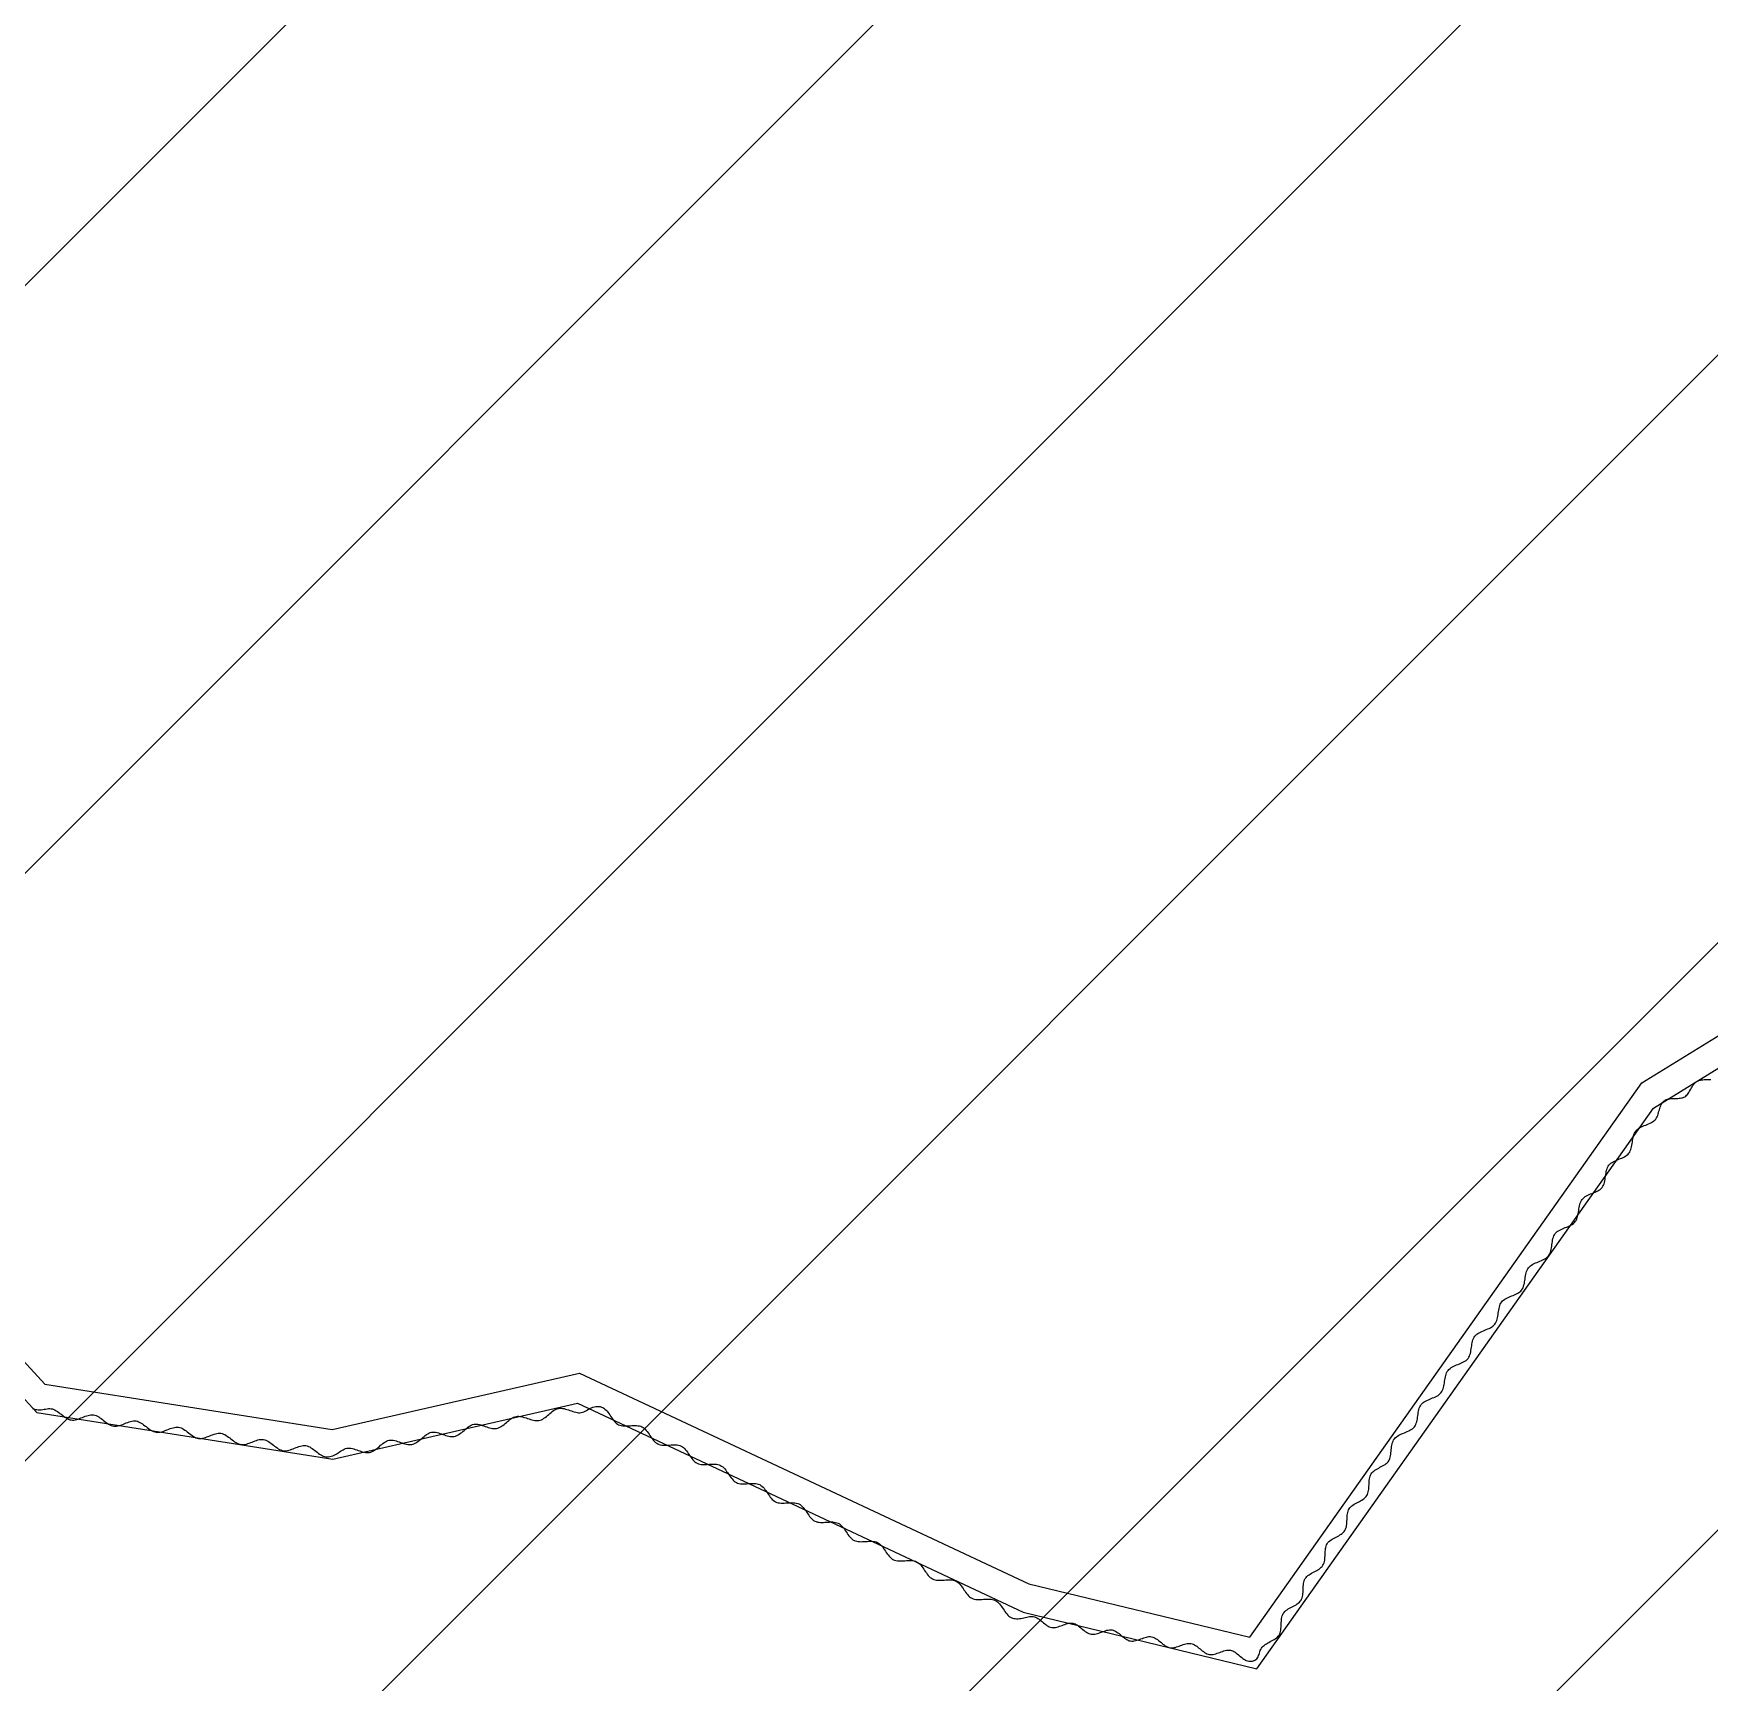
# Model space of a CAD drawing. Header units: metres. Extents: x 511779 to 512620, y 196282 to 196876.
# Drawn here: x 512518.22 to 512523.27, y 196418.81 to 196423.77 of the extents above; entities that cross this region are included whole.
import ezdxf

# ---------------------------------------------------------------- set-up
doc = ezdxf.new("R2010")
doc.units = ezdxf.units.M
doc.header["$MEASUREMENT"] = 0
for name, color, linetype in [('BANGUNAN', 5, 'CONTINUOUS'), ('KOP', 7, 'CONTINUOUS'), ('sungai', 45, 'CONTINUOUS')]:
    doc.layers.add(name, color=color, linetype=linetype)

msp = doc.modelspace()

# ---------------------------------------------------------------- hatches: boundary and pattern name
at = {"layer": 'KOP', "ltscale": 0.5}
h = msp.add_hatch(dxfattribs=at)
h.set_pattern_fill('ANSI31', color=1, scale=10, style=0)
h.set_pattern_definition([(45, (71.4876, 0), (-0.8838834765, 0.8838834765), [])])
edge = h.paths.add_edge_path(flags=16)
edge.add_arc((512532.4233, 196433.4781), 3.057, 0, 360)
h.paths.add_polyline_path([(512523.8585, 196440.9504), (512543.8085, 196440.9504), (512543.8085, 196423.8504), (512523.8585, 196423.8504)])
h.paths.add_polyline_path([(512542.3835, 196440.9504), (512562.3335, 196440.9504), (512562.3335, 196423.8504), (512542.3835, 196423.8504)])
edge = h.paths.add_edge_path(flags=16)
edge.add_arc((512551.9548, 196433.4781), 3.057, 0, 360)
h.paths.add_polyline_path([(512560.9085, 196440.9504), (512580.8585, 196440.9504), (512580.8585, 196423.8504), (512560.9085, 196423.8504)])
edge = h.paths.add_edge_path(flags=16)
edge.add_arc((512570.1256, 196433.4781), 3.057, 0, 360)
h.paths.add_polyline_path([(512579.4335, 196425.2754), (512599.3835, 196425.2754), (512599.3835, 196408.1754), (512579.4335, 196408.1754)])
edge = h.paths.add_edge_path(flags=16)
edge.add_arc((512589.1438, 196417.6648), 3.057, 0, 360)
h.paths.add_polyline_path([(512560.9085, 196425.2754), (512580.8585, 196425.2754), (512580.8585, 196408.1754), (512560.9085, 196408.1754)])
h.paths.add_polyline_path([(512542.3835, 196425.2754), (512562.3335, 196425.2754), (512562.3335, 196408.1754), (512542.3835, 196408.1754)])
h.paths.add_polyline_path([(512523.8585, 196425.2754), (512543.8085, 196425.2754), (512543.8085, 196408.1754), (512523.8585, 196408.1754)])
h.paths.add_polyline_path([(512505.3335, 196425.2754), (512525.2835, 196425.2754), (512525.2835, 196408.1754), (512505.3335, 196408.1754)])
h.paths.add_polyline_path([(512523.8585, 196409.6004), (512543.8085, 196409.6004), (512543.8085, 196392.5004), (512523.8585, 196392.5004)])
h.paths.add_polyline_path([(512505.3335, 196409.6004), (512525.2835, 196409.6004), (512525.2835, 196392.5004), (512505.3335, 196392.5004)])
h.paths.add_polyline_path([(512542.3835, 196409.6004), (512562.3335, 196409.6004), (512562.3335, 196392.5004), (512542.3835, 196392.5004)])
h.paths.add_polyline_path([(512560.9085, 196409.6004), (512580.8585, 196409.6004), (512580.8585, 196392.5004), (512560.9085, 196392.5004)])
h.paths.add_polyline_path([(512579.4335, 196409.6004), (512599.3835, 196409.6004), (512599.3835, 196392.5004), (512579.4335, 196392.5004)])
h.paths.add_polyline_path([(512597.9585, 196393.9254), (512617.9085, 196393.9254), (512617.9085, 196376.8254), (512597.9585, 196376.8254)])
h.paths.add_polyline_path([(512579.4335, 196393.9254), (512599.3835, 196393.9254), (512599.3835, 196376.8254), (512579.4335, 196376.8254)])
h.paths.add_polyline_path([(512560.9085, 196393.9254), (512580.8585, 196393.9254), (512580.8585, 196376.8254), (512560.9085, 196376.8254)])
h.paths.add_polyline_path([(512542.3835, 196393.9254), (512562.3335, 196393.9254), (512562.3335, 196376.8254), (512542.3835, 196376.8254)])
h.paths.add_polyline_path([(512523.8585, 196393.9254), (512543.8085, 196393.9254), (512543.8085, 196376.8254), (512523.8585, 196376.8254)])
edge = h.paths.add_edge_path(flags=16)
edge.add_arc((512571.0155, 196385.1874), 3.057, 0, 360)
edge = h.paths.add_edge_path(flags=16)
edge.add_arc((512551.7902, 196384.481), 3.057, 0, 360)
edge = h.paths.add_edge_path(flags=16)
edge.add_arc((512532.9877, 196384.481), 3.057, 0, 360)
edge = h.paths.add_edge_path(flags=16)
edge.add_arc((512533.8992, 196400.4208), 3.057, 0, 360)
edge = h.paths.add_edge_path(flags=16)
edge.add_arc((512514.3971, 196399.6911), 3.057, 0, 360)
edge = h.paths.add_edge_path(flags=16)
edge.add_arc((512515.1553, 196416.9261), 3.057, 0, 360)
edge = h.paths.add_edge_path(flags=16)
edge.add_arc((512533.5705, 196417.021), 3.057, 0, 360)
edge = h.paths.add_edge_path(flags=16)
edge.add_arc((512552.1483, 196417.1058), 3.057, 0, 360)
edge = h.paths.add_edge_path(flags=16)
edge.add_arc((512552.9492, 196400.5565), 3.057, 0, 360)
edge = h.paths.add_edge_path(flags=16)
edge.add_arc((512570.3514, 196400.5565), 3.057, 0, 360)
edge = h.paths.add_edge_path(flags=16)
edge.add_arc((512570.2939, 196416.8525), 3.057, 0, 360)
edge = h.paths.add_edge_path(flags=16)
edge.add_arc((512589.2652, 196401.2038), 3.057, 0, 360)
edge = h.paths.add_edge_path(flags=16)
edge.add_arc((512589.7985, 196384.821), 3.057, 0, 360)
edge = h.paths.add_edge_path(flags=16)
edge.add_arc((512608.2133, 196384.9436), 3.057, 0, 360)

# ---------------------------------------------------------------- linework, layer by layer
at = {"layer": 'BANGUNAN', "color": 3, "linetype": 'Continuous'}
for p, q in [((512516.3787, 196421.7454), (512518.2565, 196419.7049)), ((512516.3425, 196421.6726), (512518.2316, 196419.6198)), ((512523.0621, 196420.6115), (512523.5354, 196420.9035)), ((512523.097, 196420.536), (512523.5536, 196420.8177)), ((512521.8829, 196418.9442), (512523.0621, 196420.6115)), ((512521.904, 196418.8493), (512523.097, 196420.536)), ((512519.1211, 196419.5692), (512519.865, 196419.7389)), ((512519.865, 196419.7389), (512521.2174, 196419.105)), ((512518.2565, 196419.7049), (512519.1211, 196419.5692)), ((512519.1229, 196419.48), (512519.8594, 196419.648)), ((512519.8594, 196419.648), (512521.2008, 196419.0192)), ((512518.2316, 196419.6198), (512519.1229, 196419.48)), ((512521.2174, 196419.105), (512521.8829, 196418.9442)), ((512521.2008, 196419.0192), (512521.904, 196418.8493))]:
    msp.add_line(p, q, dxfattribs=at)
at = {"layer": 'sungai', "color": 43, "lineweight": -3, "ltscale": 30}
msp.add_lwpolyline([(512518.2189, 196419.6325), (512518.223, 196419.6308), (512518.2273, 196419.6295), (512518.2318, 196419.6286), (512518.2363, 196419.6282), (512518.2409, 196419.6281), (512518.2454, 196419.6284), (512518.2498, 196419.629), (512518.2542, 196419.6297), (512518.2585, 196419.6305), (512518.2628, 196419.6312), (512518.267, 196419.6316), (512518.2711, 196419.6318), (512518.2751, 196419.6315), (512518.2791, 196419.6306), (512518.2829, 196419.6293), (512518.2868, 196419.6275), (512518.2905, 196419.6253), (512518.2942, 196419.6229), (512518.2979, 196419.6202), (512518.3016, 196419.6174), (512518.3053, 196419.6146), (512518.3089, 196419.6117), (512518.3126, 196419.6089), (512518.3163, 196419.6062), (512518.32, 196419.6038), (512518.3238, 196419.6016), (512518.3276, 196419.5999), (512518.3315, 196419.5985), (512518.3354, 196419.5976), (512518.3395, 196419.5973), (512518.3436, 196419.5975), (512518.3477, 196419.5982), (512518.3519, 196419.5992), (512518.3562, 196419.6004), (512518.3605, 196419.6019), (512518.3648, 196419.6036), (512518.3691, 196419.6053), (512518.3735, 196419.607), (512518.3778, 196419.6087), (512518.3821, 196419.6102), (512518.3863, 196419.6114), (512518.3905, 196419.6124), (512518.3947, 196419.6131), (512518.3988, 196419.6133), (512518.4028, 196419.613), (512518.4068, 196419.6121), (512518.4107, 196419.6108), (512518.4145, 196419.609), (512518.4183, 196419.6068), (512518.422, 196419.6044), (512518.4257, 196419.6017), (512518.4293, 196419.5989), (512518.433, 196419.596), (512518.4367, 196419.5932), (512518.4403, 196419.5904), (512518.444, 196419.5877), (512518.4477, 196419.5853), (512518.4515, 196419.5831), (512518.4553, 196419.5813), (512518.4592, 196419.58), (512518.4632, 196419.5791), (512518.4672, 196419.5788), (512518.4713, 196419.579), (512518.4755, 196419.5797), (512518.4797, 196419.5807), (512518.4839, 196419.5819), (512518.4882, 196419.5834), (512518.4925, 196419.5851), (512518.4969, 196419.5868), (512518.5012, 196419.5885), (512518.5055, 196419.5901), (512518.5098, 196419.5916), (512518.5141, 196419.5929), (512518.5183, 196419.5939), (512518.5224, 196419.5946), (512518.5265, 196419.5948), (512518.5306, 196419.5945), (512518.5345, 196419.5936), (512518.5384, 196419.5922), (512518.5422, 196419.5904), (512518.546, 196419.5883), (512518.5497, 196419.5859), (512518.5534, 196419.5832), (512518.5571, 196419.5804), (512518.5607, 196419.5775), (512518.5644, 196419.5747), (512518.5681, 196419.5719), (512518.5717, 196419.5692), (512518.5755, 196419.5668), (512518.5792, 196419.5646), (512518.5831, 196419.5628), (512518.5869, 196419.5615), (512518.5909, 196419.5606), (512518.5949, 196419.5603), (512518.599, 196419.5605), (512518.6032, 196419.5611), (512518.6074, 196419.5621), (512518.6117, 196419.5634), (512518.616, 196419.5649), (512518.6203, 196419.5666), (512518.6246, 196419.5683), (512518.6289, 196419.57), (512518.6332, 196419.5716), (512518.6375, 196419.5731), (512518.6418, 196419.5744), (512518.646, 196419.5754), (512518.6502, 196419.576), (512518.6543, 196419.5762), (512518.6583, 196419.5759), (512518.6623, 196419.5751), (512518.6661, 196419.5737), (512518.67, 196419.5719), (512518.6737, 196419.5698), (512518.6774, 196419.5673), (512518.6811, 196419.5647), (512518.6848, 196419.5619), (512518.6885, 196419.559), (512518.6921, 196419.5561), (512518.6958, 196419.5534), (512518.6995, 196419.5507), (512518.7032, 196419.5483), (512518.707, 196419.5461), (512518.7108, 196419.5443), (512518.7147, 196419.543), (512518.7186, 196419.5421), (512518.7226, 196419.5418), (512518.7267, 196419.542), (512518.7309, 196419.5426), (512518.7351, 196419.5436), (512518.7394, 196419.5449), (512518.7437, 196419.5464), (512518.748, 196419.5481), (512518.7523, 196419.5498), (512518.7566, 196419.5515), (512518.761, 196419.5531), (512518.7653, 196419.5546), (512518.7695, 196419.5559), (512518.7737, 196419.5569), (512518.7779, 196419.5575), (512518.782, 196419.5577), (512518.786, 196419.5574), (512518.79, 196419.5566), (512518.7939, 196419.5552), (512518.7977, 196419.5534), (512518.8014, 196419.5513), (512518.8052, 196419.5488), (512518.8089, 196419.5462), (512518.8125, 196419.5434), (512518.8162, 196419.5405), (512518.8198, 196419.5376), (512518.8235, 196419.5348), (512518.8272, 196419.5322), (512518.8309, 196419.5297), (512518.8347, 196419.5276), (512518.8385, 196419.5258), (512518.8424, 196419.5244), (512518.8463, 196419.5236), (512518.8504, 196419.5233), (512518.8545, 196419.5235), (512518.8586, 196419.5241), (512518.8629, 196419.5251), (512518.8671, 196419.5264), (512518.8714, 196419.5279), (512518.8757, 196419.5295), (512518.8801, 196419.5313), (512518.8844, 196419.533), (512518.8887, 196419.5346), (512518.893, 196419.5361), (512518.8972, 196419.5374), (512518.9015, 196419.5384), (512518.9056, 196419.539), (512518.9097, 196419.5392), (512518.9138, 196419.5389), (512518.9177, 196419.5381), (512518.9216, 196419.5367), (512518.9254, 196419.5349), (512518.9292, 196419.5328), (512518.9329, 196419.5303), (512518.9366, 196419.5277), (512518.9403, 196419.5249), (512518.9439, 196419.522), (512518.9476, 196419.5191), (512518.9512, 196419.5163), (512518.9549, 196419.5137), (512518.9587, 196419.5112), (512518.9624, 196419.5091), (512518.9662, 196419.5073), (512518.9701, 196419.5059), (512518.9741, 196419.5051), (512518.9781, 196419.5048), (512518.9822, 196419.505), (512518.9864, 196419.5056), (512518.9906, 196419.5066), (512518.9949, 196419.5079), (512518.9991, 196419.5094), (512519.0035, 196419.511), (512519.0078, 196419.5127), (512519.0121, 196419.5145), (512519.0164, 196419.5161), (512519.0207, 196419.5176), (512519.025, 196419.5189), (512519.0292, 196419.5199), (512519.0334, 196419.5205), (512519.0375, 196419.5207), (512519.0415, 196419.5204), (512519.0454, 196419.5195), (512519.0493, 196419.5182), (512519.0531, 196419.5164), (512519.0569, 196419.5142), (512519.0606, 196419.5118), (512519.0643, 196419.5092), (512519.068, 196419.5064), (512519.0716, 196419.5035), (512519.0753, 196419.5006), (512519.079, 196419.4978), (512519.0827, 196419.4952), (512519.0864, 196419.4927), (512519.0902, 196419.4906), (512519.094, 196419.4888), (512519.0978, 196419.4874), (512519.1018, 196419.4866), (512519.1058, 196419.4863), (512519.1099, 196419.4865), (512519.114, 196419.4872), (512519.1182, 196419.4883), (512519.1223, 196419.4898), (512519.1264, 196419.4916), (512519.1305, 196419.4937), (512519.1345, 196419.496), (512519.1384, 196419.4984), (512519.1422, 196419.501), (512519.146, 196419.5035), (512519.1497, 196419.5059), (512519.1535, 196419.5081), (512519.1573, 196419.51), (512519.1611, 196419.5115), (512519.1651, 196419.5125), (512519.1691, 196419.513), (512519.1732, 196419.5129), (512519.1774, 196419.5125), (512519.1817, 196419.5117), (512519.186, 196419.5105), (512519.1904, 196419.5092), (512519.1948, 196419.5078), (512519.1992, 196419.5062), (512519.2036, 196419.5047), (512519.208, 196419.5032), (512519.2124, 196419.5019), (512519.2167, 196419.5008), (512519.221, 196419.5), (512519.2252, 196419.4995), (512519.2293, 196419.4995), (512519.2334, 196419.5), (512519.2373, 196419.501), (512519.2411, 196419.5025), (512519.2449, 196419.5045), (512519.2486, 196419.5068), (512519.2522, 196419.5094), (512519.2558, 196419.5122), (512519.2593, 196419.5152), (512519.2629, 196419.5182), (512519.2664, 196419.5213), (512519.27, 196419.5242), (512519.2736, 196419.527), (512519.2772, 196419.5297), (512519.2809, 196419.532), (512519.2847, 196419.5339), (512519.2885, 196419.5355), (512519.2924, 196419.5365), (512519.2965, 196419.537), (512519.3006, 196419.5369), (512519.3048, 196419.5365), (512519.3091, 196419.5357), (512519.3134, 196419.5345), (512519.3178, 196419.5332), (512519.3222, 196419.5318), (512519.3266, 196419.5302), (512519.331, 196419.5287), (512519.3354, 196419.5272), (512519.3398, 196419.5259), (512519.3441, 196419.5248), (512519.3484, 196419.524), (512519.3526, 196419.5235), (512519.3567, 196419.5235), (512519.3608, 196419.524), (512519.3647, 196419.525), (512519.3685, 196419.5265), (512519.3723, 196419.5285), (512519.376, 196419.5308), (512519.3796, 196419.5334), (512519.3832, 196419.5362), (512519.3867, 196419.5392), (512519.3903, 196419.5422), (512519.3938, 196419.5453), (512519.3974, 196419.5482), (512519.401, 196419.551), (512519.4046, 196419.5536), (512519.4083, 196419.556), (512519.4121, 196419.5579), (512519.4159, 196419.5595), (512519.4198, 196419.5605), (512519.4239, 196419.561), (512519.428, 196419.5609), (512519.4322, 196419.5605), (512519.4365, 196419.5596), (512519.4408, 196419.5585), (512519.4452, 196419.5572), (512519.4496, 196419.5558), (512519.454, 196419.5542), (512519.4584, 196419.5527), (512519.4628, 196419.5512), (512519.4672, 196419.5499), (512519.4715, 196419.5488), (512519.4758, 196419.548), (512519.48, 196419.5475), (512519.4841, 196419.5475), (512519.4881, 196419.548), (512519.4921, 196419.549), (512519.4959, 196419.5505), (512519.4997, 196419.5525), (512519.5033, 196419.5548), (512519.507, 196419.5574), (512519.5106, 196419.5602), (512519.5141, 196419.5632), (512519.5177, 196419.5662), (512519.5212, 196419.5693), (512519.5248, 196419.5722), (512519.5284, 196419.575), (512519.532, 196419.5776), (512519.5357, 196419.58), (512519.5394, 196419.5819), (512519.5433, 196419.5835), (512519.5472, 196419.5845), (512519.5512, 196419.585), (512519.5554, 196419.5849), (512519.5596, 196419.5845), (512519.5639, 196419.5836), (512519.5682, 196419.5825), (512519.5726, 196419.5812), (512519.577, 196419.5798), (512519.5814, 196419.5782), (512519.5858, 196419.5767), (512519.5902, 196419.5752), (512519.5945, 196419.5739), (512519.5989, 196419.5728), (512519.6032, 196419.572), (512519.6074, 196419.5715), (512519.6115, 196419.5715), (512519.6155, 196419.572), (512519.6195, 196419.573), (512519.6233, 196419.5745), (512519.627, 196419.5765), (512519.6307, 196419.5788), (512519.6344, 196419.5814), (512519.6379, 196419.5842), (512519.6415, 196419.5872), (512519.6451, 196419.5902), (512519.6486, 196419.5933), (512519.6522, 196419.5962), (512519.6558, 196419.599), (512519.6594, 196419.6016), (512519.6631, 196419.604), (512519.6668, 196419.6059), (512519.6707, 196419.6075), (512519.6746, 196419.6085), (512519.6786, 196419.609), (512519.6828, 196419.6089), (512519.687, 196419.6085), (512519.6912, 196419.6076), (512519.6956, 196419.6065), (512519.6999, 196419.6052), (512519.7043, 196419.6038), (512519.7088, 196419.6022), (512519.7132, 196419.6007), (512519.7176, 196419.5992), (512519.7219, 196419.5979), (512519.7263, 196419.5968), (512519.7305, 196419.596), (512519.7347, 196419.5955), (512519.7389, 196419.5955), (512519.7429, 196419.596), (512519.7468, 196419.597), (512519.7507, 196419.5985), (512519.7544, 196419.6005), (512519.7581, 196419.6028), (512519.7617, 196419.6054), (512519.7653, 196419.6082), (512519.7689, 196419.6112), (512519.7724, 196419.6142), (512519.776, 196419.6173), (512519.7796, 196419.6202), (512519.7831, 196419.623), (512519.7868, 196419.6256), (512519.7905, 196419.628), (512519.7942, 196419.6299), (512519.7981, 196419.6315), (512519.802, 196419.6325), (512519.806, 196419.633), (512519.8101, 196419.6329), (512519.8144, 196419.6325), (512519.8186, 196419.6316), (512519.823, 196419.6305), (512519.8273, 196419.6292), (512519.8317, 196419.6278), (512519.8361, 196419.6262), (512519.8406, 196419.6247), (512519.845, 196419.6232), (512519.8493, 196419.6219), (512519.8537, 196419.6208), (512519.8579, 196419.62), (512519.8621, 196419.6195), (512519.8663, 196419.6195), (512519.8703, 196419.62), (512519.8742, 196419.621), (512519.8781, 196419.6225), (512519.8819, 196419.6243), (512519.8857, 196419.6263), (512519.8895, 196419.6285), (512519.8934, 196419.6307), (512519.8973, 196419.6327), (512519.9014, 196419.6346), (512519.9056, 196419.6361), (512519.9099, 196419.6372), (512519.9143, 196419.638), (512519.9186, 196419.6383), (512519.9229, 196419.6382), (512519.9271, 196419.6377), (512519.9311, 196419.6366), (512519.9349, 196419.6351), (512519.9385, 196419.633), (512519.9418, 196419.6305), (512519.945, 196419.6275), (512519.948, 196419.6243), (512519.9508, 196419.6207), (512519.9536, 196419.617), (512519.9562, 196419.6131), (512519.9589, 196419.6092), (512519.9615, 196419.6053), (512519.9642, 196419.6014), (512519.967, 196419.5977), (512519.9698, 196419.5941), (512519.9728, 196419.5909), (512519.9759, 196419.5879), (512519.9793, 196419.5854), (512519.9828, 196419.5833), (512519.9867, 196419.5818), (512519.9907, 196419.5807), (512519.9949, 196419.58), (512519.9993, 196419.5796), (512520.0039, 196419.5795), (512520.0085, 196419.5796), (512520.0132, 196419.5799), (512520.0179, 196419.5802), (512520.0227, 196419.5805), (512520.0274, 196419.5807), (512520.032, 196419.5808), (512520.0365, 196419.5808), (512520.041, 196419.5804), (512520.0452, 196419.5797), (512520.0492, 196419.5786), (512520.0531, 196419.5771), (512520.0566, 196419.575), (512520.06, 196419.5725), (512520.0631, 196419.5695), (512520.0661, 196419.5663), (512520.0689, 196419.5627), (512520.0717, 196419.559), (512520.0744, 196419.5551), (512520.077, 196419.5512), (512520.0797, 196419.5473), (512520.0823, 196419.5434), (512520.0851, 196419.5397), (512520.0879, 196419.5361), (512520.0909, 196419.5329), (512520.094, 196419.5299), (512520.0974, 196419.5274), (512520.1009, 196419.5253), (512520.1048, 196419.5238), (512520.1088, 196419.5227), (512520.1131, 196419.522), (512520.1175, 196419.5216), (512520.122, 196419.5215), (512520.1266, 196419.5216), (512520.1313, 196419.5219), (512520.1361, 196419.5222), (512520.1408, 196419.5225), (512520.1455, 196419.5227), (512520.1501, 196419.5228), (512520.1547, 196419.5227), (512520.1591, 196419.5224), (512520.1633, 196419.5217), (512520.1674, 196419.5206), (512520.1712, 196419.519), (512520.1747, 196419.517), (512520.1781, 196419.5144), (512520.1812, 196419.5115), (512520.1842, 196419.5082), (512520.187, 196419.5047), (512520.1898, 196419.501), (512520.1925, 196419.4971), (512520.1951, 196419.4932), (512520.1978, 196419.4892), (512520.2004, 196419.4854), (512520.2032, 196419.4816), (512520.206, 196419.4781), (512520.209, 196419.4748), (512520.2122, 196419.4719), (512520.2155, 196419.4694), (512520.2191, 196419.4673), (512520.2229, 196419.4657), (512520.2269, 196419.4646), (512520.2312, 196419.464), (512520.2356, 196419.4636), (512520.2401, 196419.4635), (512520.2447, 196419.4636), (512520.2494, 196419.4638), (512520.2542, 196419.4642), (512520.2589, 196419.4645), (512520.2636, 196419.4647), (512520.2682, 196419.4648), (512520.2728, 196419.4647), (512520.2772, 196419.4644), (512520.2814, 196419.4637), (512520.2855, 196419.4626), (512520.2893, 196419.461), (512520.2928, 196419.4589), (512520.2962, 196419.4564), (512520.2993, 196419.4535), (512520.3023, 196419.4502), (512520.3051, 196419.4467), (512520.3079, 196419.4429), (512520.3106, 196419.4391), (512520.3132, 196419.4351), (512520.3159, 196419.4312), (512520.3186, 196419.4273), (512520.3213, 196419.4236), (512520.3242, 196419.4201), (512520.3271, 196419.4168), (512520.3303, 196419.4139), (512520.3336, 196419.4113), (512520.3372, 196419.4093), (512520.341, 196419.4077), (512520.345, 196419.4066), (512520.3493, 196419.4059), (512520.3537, 196419.4056), (512520.3582, 196419.4055), (512520.3629, 196419.4056), (512520.3676, 196419.4058), (512520.3723, 196419.4061), (512520.377, 196419.4064), (512520.3817, 196419.4067), (512520.3864, 196419.4068), (512520.3909, 196419.4067), (512520.3953, 196419.4063), (512520.3995, 196419.4056), (512520.4036, 196419.4046), (512520.4074, 196419.403), (512520.411, 196419.4009), (512520.4143, 196419.3984), (512520.4174, 196419.3955), (512520.4204, 196419.3922), (512520.4233, 196419.3887), (512520.426, 196419.3849), (512520.4287, 196419.3811), (512520.4313, 196419.3771), (512520.434, 196419.3732), (512520.4367, 196419.3693), (512520.4394, 196419.3656), (512520.4423, 196419.3621), (512520.4452, 196419.3588), (512520.4484, 196419.3559), (512520.4517, 196419.3533), (512520.4553, 196419.3513), (512520.4591, 196419.3497), (512520.4631, 196419.3486), (512520.4674, 196419.3479), (512520.4718, 196419.3476), (512520.4763, 196419.3475), (512520.481, 196419.3476), (512520.4857, 196419.3478), (512520.4904, 196419.3481), (512520.4951, 196419.3484), (512520.4998, 196419.3487), (512520.5045, 196419.3488), (512520.509, 196419.3487), (512520.5134, 196419.3483), (512520.5176, 196419.3476), (512520.5217, 196419.3465), (512520.5255, 196419.345), (512520.5291, 196419.3429), (512520.5324, 196419.3404), (512520.5356, 196419.3374), (512520.5385, 196419.3342), (512520.5414, 196419.3306), (512520.5441, 196419.3269), (512520.5468, 196419.323), (512520.5495, 196419.3191), (512520.5521, 196419.3152), (512520.5548, 196419.3113), (512520.5575, 196419.3076), (512520.5604, 196419.304), (512520.5634, 196419.3008), (512520.5665, 196419.2978), (512520.5698, 196419.2953), (512520.5734, 196419.2932), (512520.5772, 196419.2917), (512520.5813, 196419.2906), (512520.5855, 196419.2899), (512520.5899, 196419.2895), (512520.5944, 196419.2894), (512520.5991, 196419.2895), (512520.6038, 196419.2898), (512520.6085, 196419.2901), (512520.6132, 196419.2904), (512520.6179, 196419.2906), (512520.6226, 196419.2907), (512520.6271, 196419.2907), (512520.6315, 196419.2903), (512520.6358, 196419.2896), (512520.6398, 196419.2885), (512520.6436, 196419.287), (512520.6472, 196419.2849), (512520.6505, 196419.2823), (512520.6537, 196419.2794), (512520.6566, 196419.2761), (512520.6595, 196419.2726), (512520.6622, 196419.2689), (512520.6649, 196419.265), (512520.6676, 196419.2611), (512520.6702, 196419.2571), (512520.6729, 196419.2533), (512520.6756, 196419.2495), (512520.6785, 196419.246), (512520.6815, 196419.2427), (512520.6846, 196419.2398), (512520.6879, 196419.2373), (512520.6915, 196419.2352), (512520.6953, 196419.2337), (512520.6994, 196419.2326), (512520.7036, 196419.2319), (512520.708, 196419.2315), (512520.7126, 196419.2314), (512520.7172, 196419.2315), (512520.7219, 196419.2318), (512520.7266, 196419.2321), (512520.7314, 196419.2324), (512520.7361, 196419.2326), (512520.7407, 196419.2327), (512520.7452, 196419.2326), (512520.7496, 196419.2323), (512520.7539, 196419.2316), (512520.7579, 196419.2305), (512520.7617, 196419.2289), (512520.7653, 196419.2269), (512520.7686, 196419.2243), (512520.7718, 196419.2214), (512520.7748, 196419.2181), (512520.7776, 196419.2146), (512520.7803, 196419.2109), (512520.783, 196419.207), (512520.7857, 196419.2031), (512520.7883, 196419.1991), (512520.791, 196419.1953), (512520.7938, 196419.1915), (512520.7966, 196419.188), (512520.7996, 196419.1847), (512520.8027, 196419.1818), (512520.8061, 196419.1793), (512520.8096, 196419.1772), (512520.8134, 196419.1756), (512520.8175, 196419.1745), (512520.8217, 196419.1738), (512520.8261, 196419.1735), (512520.8307, 196419.1734), (512520.8353, 196419.1735), (512520.84, 196419.1737), (512520.8447, 196419.1741), (512520.8495, 196419.1744), (512520.8542, 196419.1746), (512520.8588, 196419.1747), (512520.8633, 196419.1746), (512520.8677, 196419.1743), (512520.872, 196419.1736), (512520.876, 196419.1725), (512520.8798, 196419.1709), (512520.8834, 196419.1688), (512520.8868, 196419.1663), (512520.8899, 196419.1634), (512520.8929, 196419.1601), (512520.8957, 196419.1566), (512520.8985, 196419.1528), (512520.9011, 196419.149), (512520.9038, 196419.145), (512520.9064, 196419.1411), (512520.9091, 196419.1372), (512520.9119, 196419.1335), (512520.9147, 196419.13), (512520.9177, 196419.1267), (512520.9208, 196419.1238), (512520.9242, 196419.1212), (512520.9277, 196419.1192), (512520.9316, 196419.1176), (512520.9356, 196419.1165), (512520.9398, 196419.1158), (512520.9442, 196419.1155), (512520.9488, 196419.1154), (512520.9534, 196419.1155), (512520.9581, 196419.1157), (512520.9628, 196419.116), (512520.9676, 196419.1163), (512520.9723, 196419.1166), (512520.9769, 196419.1167), (512520.9815, 196419.1166), (512520.9859, 196419.1162), (512520.9901, 196419.1155), (512520.9941, 196419.1144), (512520.998, 196419.1129), (512521.0015, 196419.1108), (512521.0049, 196419.1083), (512521.008, 196419.1054), (512521.011, 196419.1021), (512521.0138, 196419.0986), (512521.0166, 196419.0948), (512521.0193, 196419.091), (512521.0219, 196419.087), (512521.0246, 196419.0831), (512521.0272, 196419.0792), (512521.03, 196419.0755), (512521.0328, 196419.072), (512521.0358, 196419.0687), (512521.0389, 196419.0658), (512521.0423, 196419.0632), (512521.0459, 196419.0611), (512521.0497, 196419.0596), (512521.0537, 196419.0585), (512521.058, 196419.0578), (512521.0624, 196419.0574), (512521.0669, 196419.0574), (512521.0715, 196419.0575), (512521.0762, 196419.0577), (512521.081, 196419.058), (512521.0857, 196419.0583), (512521.0904, 196419.0586), (512521.095, 196419.0587), (512521.0996, 196419.0586), (512521.104, 196419.0582), (512521.1082, 196419.0575), (512521.1123, 196419.0564), (512521.1161, 196419.0549), (512521.1196, 196419.0528), (512521.123, 196419.0503), (512521.1261, 196419.0473), (512521.1291, 196419.0441), (512521.1319, 196419.0405), (512521.1347, 196419.0368), (512521.1374, 196419.0329), (512521.14, 196419.029), (512521.1427, 196419.0251), (512521.1454, 196419.0212), (512521.1481, 196419.0175), (512521.1509, 196419.0139), (512521.1539, 196419.0107), (512521.1571, 196419.0077), (512521.1604, 196419.0052), (512521.164, 196419.0031), (512521.1678, 196419.0016), (512521.1718, 196419.0005), (512521.176, 196418.9999), (512521.1804, 196418.9996), (512521.1848, 196418.9997), (512521.1893, 196419.0001), (512521.1937, 196419.0007), (512521.1982, 196419.0016), (512521.2026, 196419.0025), (512521.2068, 196419.0036), (512521.211, 196419.0046), (512521.2151, 196419.0055), (512521.2192, 196419.0062), (512521.2231, 196419.0066), (512521.2269, 196419.0067), (512521.2307, 196419.0063), (512521.2343, 196419.0054), (512521.2379, 196419.0041), (512521.2414, 196419.0023), (512521.2449, 196419.0002), (512521.2483, 196418.9979), (512521.2517, 196418.9953), (512521.255, 196418.9926), (512521.2584, 196418.9898), (512521.2617, 196418.9871), (512521.2651, 196418.9844), (512521.2685, 196418.9818), (512521.2719, 196418.9795), (512521.2753, 196418.9774), (512521.2788, 196418.9756), (512521.2824, 196418.9742), (512521.2861, 196418.9733), (512521.2898, 196418.973), (512521.2937, 196418.9731), (512521.2976, 196418.9736), (512521.3015, 196418.9744), (512521.3055, 196418.9755), (512521.3096, 196418.9768), (512521.3136, 196418.9782), (512521.3177, 196418.9797), (512521.3218, 196418.9812), (512521.3258, 196418.9826), (512521.3299, 196418.9839), (512521.3339, 196418.985), (512521.3378, 196418.9858), (512521.3417, 196418.9863), (512521.3455, 196418.9864), (512521.3493, 196418.986), (512521.353, 196418.9851), (512521.3565, 196418.9838), (512521.3601, 196418.982), (512521.3635, 196418.9799), (512521.3669, 196418.9776), (512521.3703, 196418.975), (512521.3737, 196418.9723), (512521.377, 196418.9695), (512521.3803, 196418.9668), (512521.3837, 196418.9641), (512521.3871, 196418.9615), (512521.3905, 196418.9591), (512521.3939, 196418.9571), (512521.3975, 196418.9553), (512521.401, 196418.9539), (512521.4047, 196418.953), (512521.4084, 196418.9527), (512521.4123, 196418.9528), (512521.4162, 196418.9532), (512521.4201, 196418.9541), (512521.4241, 196418.9552), (512521.4282, 196418.9565), (512521.4322, 196418.9579), (512521.4363, 196418.9594), (512521.4404, 196418.9609), (512521.4444, 196418.9623), (512521.4485, 196418.9636), (512521.4525, 196418.9647), (512521.4564, 196418.9655), (512521.4603, 196418.966), (512521.4642, 196418.9661), (512521.4679, 196418.9657), (512521.4716, 196418.9648), (512521.4752, 196418.9635), (512521.4787, 196418.9617), (512521.4821, 196418.9596), (512521.4855, 196418.9573), (512521.4889, 196418.9547), (512521.4923, 196418.952), (512521.4956, 196418.9492), (512521.499, 196418.9465), (512521.5023, 196418.9438), (512521.5057, 196418.9412), (512521.5091, 196418.9388), (512521.5126, 196418.9368), (512521.5161, 196418.935), (512521.5196, 196418.9336), (512521.5233, 196418.9327), (512521.5271, 196418.9324), (512521.5309, 196418.9325), (512521.5348, 196418.9329), (512521.5387, 196418.9338), (512521.5427, 196418.9349), (512521.5468, 196418.9362), (512521.5508, 196418.9376), (512521.5549, 196418.9391), (512521.559, 196418.9406), (512521.563, 196418.942), (512521.5671, 196418.9433), (512521.5711, 196418.9444), (512521.575, 196418.9452), (512521.5789, 196418.9457), (512521.5828, 196418.9458), (512521.5865, 196418.9454), (512521.5902, 196418.9445), (512521.5938, 196418.9432), (512521.5973, 196418.9414), (512521.6007, 196418.9393), (512521.6042, 196418.937), (512521.6075, 196418.9344), (512521.6109, 196418.9317), (512521.6142, 196418.9289), (512521.6176, 196418.9262), (512521.6209, 196418.9235), (512521.6243, 196418.9209), (512521.6277, 196418.9185), (512521.6312, 196418.9164), (512521.6347, 196418.9147), (512521.6383, 196418.9133), (512521.6419, 196418.9124), (512521.6457, 196418.9121), (512521.6495, 196418.9122), (512521.6534, 196418.9126), (512521.6574, 196418.9135), (512521.6614, 196418.9146), (512521.6654, 196418.9159), (512521.6695, 196418.9173), (512521.6735, 196418.9188), (512521.6776, 196418.9203), (512521.6817, 196418.9217), (512521.6857, 196418.923), (512521.6897, 196418.9241), (512521.6937, 196418.9249), (512521.6976, 196418.9254), (512521.7014, 196418.9255), (512521.7051, 196418.9251), (512521.7088, 196418.9242), (512521.7124, 196418.9229), (512521.7159, 196418.9211), (512521.7194, 196418.919), (512521.7228, 196418.9166), (512521.7261, 196418.9141), (512521.7295, 196418.9114), (512521.7328, 196418.9086), (512521.7362, 196418.9059), (512521.7395, 196418.9032), (512521.7429, 196418.9006), (512521.7463, 196418.8982), (512521.7498, 196418.8961), (512521.7533, 196418.8944), (512521.7569, 196418.893), (512521.7605, 196418.8921), (512521.7643, 196418.8918), (512521.7681, 196418.8918), (512521.772, 196418.8923), (512521.776, 196418.8932), (512521.78, 196418.8943), (512521.784, 196418.8956), (512521.7881, 196418.897), (512521.7921, 196418.8985), (512521.7962, 196418.9), (512521.8003, 196418.9014), (512521.8043, 196418.9027), (512521.8083, 196418.9038), (512521.8123, 196418.9046), (512521.8162, 196418.9051), (512521.82, 196418.9052), (512521.8238, 196418.9048), (512521.8274, 196418.9039), (512521.831, 196418.9026), (512521.8345, 196418.9008), (512521.838, 196418.8987), (512521.8414, 196418.8963), (512521.8448, 196418.8938), (512521.8481, 196418.8911), (512521.8515, 196418.8883), (512521.8548, 196418.8856), (512521.8581, 196418.8829), (512521.8615, 196418.8803), (512521.8649, 196418.8779), (512521.8684, 196418.8758), (512521.8719, 196418.8741), (512521.8755, 196418.8727), (512521.8792, 196418.8718), (512521.8829, 196418.8715), (512521.8867, 196418.8716), (512521.8904, 196418.8722), (512521.8939, 196418.8734), (512521.8973, 196418.8749), (512521.9004, 196418.8769), (512521.9032, 196418.8793), (512521.9056, 196418.8821), (512521.9075, 196418.8853), (512521.909, 196418.8887), (512521.9103, 196418.8924), (512521.9114, 196418.8962), (512521.9126, 196418.9), (512521.9138, 196418.9037), (512521.9153, 196418.9073), (512521.9172, 196418.9108), (512521.9195, 196418.9139), (512521.9222, 196418.9168), (512521.9252, 196418.9194), (512521.9286, 196418.9219), (512521.9322, 196418.9242), (512521.936, 196418.9264), (512521.9399, 196418.9285), (512521.9438, 196418.9306), (512521.9477, 196418.9327), (512521.9516, 196418.9348), (512521.9554, 196418.937), (512521.959, 196418.9394), (512521.9624, 196418.9418), (512521.9654, 196418.9445), (512521.9681, 196418.9474), (512521.9704, 196418.9505), (512521.9723, 196418.9539), (512521.9737, 196418.9576), (512521.9747, 196418.9615), (512521.9755, 196418.9656), (512521.9761, 196418.9698), (512521.9764, 196418.9742), (512521.9767, 196418.9786), (512521.9768, 196418.9831), (512521.977, 196418.9875), (512521.9773, 196418.992), (512521.9776, 196418.9963), (512521.9782, 196419.0006), (512521.9789, 196419.0046), (512521.98, 196419.0086), (512521.9814, 196419.0122), (512521.9833, 196419.0157), (512521.9856, 196419.0188), (512521.9883, 196419.0217), (512521.9913, 196419.0243), (512521.9947, 196419.0268), (512521.9983, 196419.0291), (512522.002, 196419.0313), (512522.0059, 196419.0334), (512522.0099, 196419.0355), (512522.0138, 196419.0376), (512522.0177, 196419.0397), (512522.0215, 196419.0419), (512522.0251, 196419.0443), (512522.0284, 196419.0467), (512522.0315, 196419.0494), (512522.0342, 196419.0523), (512522.0365, 196419.0554), (512522.0383, 196419.0588), (512522.0398, 196419.0625), (512522.0408, 196419.0664), (512522.0416, 196419.0705), (512522.0421, 196419.0747), (512522.0425, 196419.0791), (512522.0427, 196419.0835), (512522.0429, 196419.088), (512522.0431, 196419.0924), (512522.0434, 196419.0969), (512522.0437, 196419.1012), (512522.0442, 196419.1055), (512522.045, 196419.1095), (512522.0461, 196419.1134), (512522.0475, 196419.1171), (512522.0494, 196419.1206), (512522.0516, 196419.1237), (512522.0544, 196419.1266), (512522.0574, 196419.1292), (512522.0608, 196419.1317), (512522.0644, 196419.134), (512522.0681, 196419.1362), (512522.072, 196419.1383), (512522.076, 196419.1404), (512522.0799, 196419.1425), (512522.0838, 196419.1446), (512522.0876, 196419.1468), (512522.0912, 196419.1492), (512522.0945, 196419.1516), (512522.0976, 196419.1543), (512522.1003, 196419.1571), (512522.1026, 196419.1603), (512522.1044, 196419.1637), (512522.1058, 196419.1674), (512522.1069, 196419.1713), (512522.1077, 196419.1754), (512522.1082, 196419.1796), (512522.1086, 196419.184), (512522.1088, 196419.1884), (512522.109, 196419.1929), (512522.1092, 196419.1973), (512522.1094, 196419.2018), (512522.1098, 196419.2061), (512522.1103, 196419.2104), (512522.1111, 196419.2144), (512522.1122, 196419.2183), (512522.1136, 196419.222), (512522.1154, 196419.2254), (512522.1177, 196419.2286), (512522.1204, 196419.2315), (512522.1235, 196419.2341), (512522.1269, 196419.2366), (512522.1304, 196419.2389), (512522.1342, 196419.2411), (512522.1381, 196419.2432), (512522.1421, 196419.2453), (512522.146, 196419.2474), (512522.1499, 196419.2495), (512522.1537, 196419.2517), (512522.1573, 196419.2541), (512522.1606, 196419.2565), (512522.1637, 196419.2592), (512522.1664, 196419.262), (512522.1687, 196419.2652), (512522.1705, 196419.2686), (512522.1719, 196419.2723), (512522.173, 196419.2762), (512522.1738, 196419.2803), (512522.1743, 196419.2845), (512522.1747, 196419.2889), (512522.1749, 196419.2933), (512522.1751, 196419.2978), (512522.1753, 196419.3022), (512522.1755, 196419.3067), (512522.1759, 196419.311), (512522.1764, 196419.3152), (512522.1772, 196419.3193), (512522.1783, 196419.3232), (512522.1797, 196419.3269), (512522.1815, 196419.3303), (512522.1838, 196419.3335), (512522.1865, 196419.3364), (512522.1896, 196419.339), (512522.1929, 196419.3415), (512522.1965, 196419.3438), (512522.2003, 196419.346), (512522.2042, 196419.3481), (512522.2081, 196419.3502), (512522.2121, 196419.3523), (512522.216, 196419.3544), (512522.2197, 196419.3566), (512522.2233, 196419.359), (512522.2267, 196419.3614), (512522.2298, 196419.3641), (512522.2325, 196419.3669), (512522.2348, 196419.3701), (512522.2366, 196419.3735), (512522.238, 196419.3772), (512522.2391, 196419.3811), (512522.2399, 196419.3852), (512522.2404, 196419.3894), (512522.2408, 196419.3938), (512522.241, 196419.3982), (512522.2412, 196419.4027), (512522.2414, 196419.4071), (512522.2416, 196419.4116), (512522.242, 196419.4159), (512522.2425, 196419.4201), (512522.2433, 196419.4242), (512522.2443, 196419.4281), (512522.2458, 196419.4318), (512522.2476, 196419.4352), (512522.2499, 196419.4384), (512522.2526, 196419.4413), (512522.2557, 196419.4439), (512522.259, 196419.4464), (512522.2626, 196419.4487), (512522.2664, 196419.4509), (512522.2703, 196419.453), (512522.2742, 196419.4551), (512522.2782, 196419.4572), (512522.2821, 196419.4593), (512522.2858, 196419.4615), (512522.2894, 196419.4639), (512522.2928, 196419.4663), (512522.2958, 196419.469), (512522.2985, 196419.4718), (512522.3008, 196419.475), (512522.3027, 196419.4784), (512522.3041, 196419.4821), (512522.3052, 196419.486), (512522.306, 196419.4901), (512522.3066, 196419.4944), (512522.3071, 196419.4988), (512522.3075, 196419.5033), (512522.3079, 196419.5078), (512522.3084, 196419.5124), (512522.309, 196419.517), (512522.3097, 196419.5214), (512522.3106, 196419.5258), (512522.3118, 196419.53), (512522.3134, 196419.534), (512522.3152, 196419.5377), (512522.3175, 196419.541), (512522.3203, 196419.5441), (512522.3234, 196419.5468), (512522.3269, 196419.5493), (512522.3307, 196419.5515), (512522.3347, 196419.5535), (512522.3389, 196419.5554), (512522.3433, 196419.5572), (512522.3476, 196419.559), (512522.352, 196419.5608), (512522.3563, 196419.5626), (512522.3605, 196419.5645), (512522.3645, 196419.5665), (512522.3683, 196419.5687), (512522.3718, 196419.5712), (512522.375, 196419.5739), (512522.3777, 196419.577), (512522.38, 196419.5804), (512522.3819, 196419.5841), (512522.3834, 196419.588), (512522.3847, 196419.5923), (512522.3857, 196419.5966), (512522.3866, 196419.6012), (512522.3873, 196419.6058), (512522.388, 196419.6105), (512522.3887, 196419.6151), (512522.3894, 196419.6197), (512522.3902, 196419.6243), (512522.3913, 196419.6287), (512522.3925, 196419.6329), (512522.3941, 196419.6368), (512522.396, 196419.6406), (512522.3983, 196419.6439), (512522.401, 196419.647), (512522.4042, 196419.6497), (512522.4076, 196419.6522), (512522.4114, 196419.6544), (512522.4155, 196419.6564), (512522.4197, 196419.6583), (512522.424, 196419.6601), (512522.4283, 196419.6619), (512522.4327, 196419.6637), (512522.437, 196419.6655), (512522.4412, 196419.6674), (512522.4452, 196419.6694), (512522.449, 196419.6716), (512522.4525, 196419.6741), (512522.4557, 196419.6768), (512522.4584, 196419.6799), (512522.4607, 196419.6832), (512522.4626, 196419.687), (512522.4642, 196419.6909), (512522.4654, 196419.6951), (512522.4664, 196419.6995), (512522.4673, 196419.7041), (512522.468, 196419.7087), (512522.4687, 196419.7133), (512522.4694, 196419.718), (512522.4701, 196419.7226), (512522.4709, 196419.7272), (512522.472, 196419.7315), (512522.4732, 196419.7358), (512522.4748, 196419.7397), (512522.4767, 196419.7434), (512522.479, 196419.7468), (512522.4817, 196419.7499), (512522.4849, 196419.7526), (512522.4884, 196419.755), (512522.4922, 196419.7573), (512522.4962, 196419.7593), (512522.5004, 196419.7612), (512522.5047, 196419.763), (512522.509, 196419.7648), (512522.5134, 196419.7666), (512522.5177, 196419.7684), (512522.5219, 196419.7703), (512522.5259, 196419.7723), (512522.5297, 196419.7745), (512522.5332, 196419.777), (512522.5364, 196419.7797), (512522.5391, 196419.7827), (512522.5414, 196419.7861), (512522.5433, 196419.7898), (512522.5449, 196419.7938), (512522.5461, 196419.798), (512522.5471, 196419.8024), (512522.548, 196419.807), (512522.5487, 196419.8116), (512522.5494, 196419.8162), (512522.5501, 196419.8209), (512522.5508, 196419.8255), (512522.5517, 196419.83), (512522.5527, 196419.8344), (512522.5539, 196419.8386), (512522.5555, 196419.8426), (512522.5574, 196419.8463), (512522.5597, 196419.8497), (512522.5624, 196419.8528), (512522.5656, 196419.8555), (512522.5691, 196419.8579), (512522.5729, 196419.8602), (512522.5769, 196419.8622), (512522.5811, 196419.8641), (512522.5854, 196419.8659), (512522.5898, 196419.8677), (512522.5941, 196419.8694), (512522.5984, 196419.8713), (512522.6026, 196419.8732), (512522.6067, 196419.8752), (512522.6104, 196419.8774), (512522.6139, 196419.8799), (512522.6171, 196419.8826), (512522.6198, 196419.8856), (512522.6221, 196419.889), (512522.624, 196419.8927), (512522.6256, 196419.8967), (512522.6268, 196419.9009), (512522.6279, 196419.9053), (512522.6287, 196419.9098), (512522.6294, 196419.9145), (512522.6301, 196419.9191), (512522.6308, 196419.9238), (512522.6315, 196419.9284), (512522.6324, 196419.9329), (512522.6334, 196419.9373), (512522.6347, 196419.9415), (512522.6362, 196419.9455), (512522.6381, 196419.9492), (512522.6404, 196419.9526), (512522.6431, 196419.9557), (512522.6463, 196419.9584), (512522.6498, 196419.9608), (512522.6536, 196419.9631), (512522.6576, 196419.9651), (512522.6618, 196419.967), (512522.6661, 196419.9688), (512522.6705, 196419.9706), (512522.6748, 196419.9723), (512522.6792, 196419.9742), (512522.6833, 196419.9761), (512522.6874, 196419.9781), (512522.6912, 196419.9803), (512522.6947, 196419.9828), (512522.6978, 196419.9855), (512522.7005, 196419.9885), (512522.7028, 196419.9919), (512522.7047, 196419.9956), (512522.7063, 196419.9996), (512522.7075, 196420.0038), (512522.7086, 196420.0082), (512522.7094, 196420.0127), (512522.7102, 196420.0174), (512522.7108, 196420.022), (512522.7115, 196420.0267), (512522.7122, 196420.0313), (512522.7131, 196420.0358), (512522.7141, 196420.0402), (512522.7154, 196420.0444), (512522.7169, 196420.0484), (512522.7188, 196420.0521), (512522.7211, 196420.0555), (512522.7238, 196420.0586), (512522.727, 196420.0613), (512522.7305, 196420.0637), (512522.7343, 196420.0659), (512522.7383, 196420.068), (512522.7425, 196420.0699), (512522.7468, 196420.0717), (512522.7512, 196420.0735), (512522.7556, 196420.0752), (512522.7599, 196420.077), (512522.7641, 196420.0789), (512522.7681, 196420.081), (512522.7719, 196420.0832), (512522.7754, 196420.0857), (512522.7785, 196420.0884), (512522.7813, 196420.0914), (512522.7836, 196420.0948), (512522.7855, 196420.0985), (512522.787, 196420.1025), (512522.7883, 196420.1067), (512522.7893, 196420.1111), (512522.7901, 196420.1156), (512522.7909, 196420.1202), (512522.7915, 196420.1249), (512522.7922, 196420.1296), (512522.7929, 196420.1342), (512522.7938, 196420.1387), (512522.7948, 196420.1431), (512522.7961, 196420.1473), (512522.7976, 196420.1513), (512522.7995, 196420.155), (512522.8018, 196420.1584), (512522.8046, 196420.1614), (512522.8077, 196420.1642), (512522.8112, 196420.1666), (512522.815, 196420.1688), (512522.819, 196420.1709), (512522.8232, 196420.1728), (512522.8275, 196420.1746), (512522.8319, 196420.1764), (512522.8363, 196420.1781), (512522.8406, 196420.1799), (512522.8448, 196420.1818), (512522.8488, 196420.1839), (512522.8526, 196420.1861), (512522.8561, 196420.1886), (512522.8592, 196420.1913), (512522.862, 196420.1943), (512522.8643, 196420.1977), (512522.8662, 196420.2014), (512522.8677, 196420.2054), (512522.869, 196420.2096), (512522.87, 196420.214), (512522.8708, 196420.2185), (512522.8716, 196420.2231), (512522.8722, 196420.2278), (512522.8729, 196420.2325), (512522.8737, 196420.2371), (512522.8745, 196420.2416), (512522.8755, 196420.246), (512522.8768, 196420.2502), (512522.8783, 196420.2542), (512522.8802, 196420.2579), (512522.8825, 196420.2613), (512522.8853, 196420.2643), (512522.8884, 196420.2671), (512522.8919, 196420.2695), (512522.8957, 196420.2717), (512522.8997, 196420.2738), (512522.9039, 196420.2757), (512522.9082, 196420.2775), (512522.9126, 196420.2793), (512522.917, 196420.281), (512522.9213, 196420.2828), (512522.9255, 196420.2847), (512522.9295, 196420.2868), (512522.9333, 196420.289), (512522.9368, 196420.2914), (512522.9399, 196420.2942), (512522.9427, 196420.2972), (512522.945, 196420.3006), (512522.9469, 196420.3043), (512522.9484, 196420.3083), (512522.9497, 196420.3125), (512522.9507, 196420.3169), (512522.9516, 196420.3214), (512522.9523, 196420.326), (512522.953, 196420.3307), (512522.9536, 196420.3354), (512522.9544, 196420.34), (512522.9552, 196420.3445), (512522.9562, 196420.3489), (512522.9575, 196420.3531), (512522.959, 196420.3571), (512522.9609, 196420.3608), (512522.9632, 196420.3642), (512522.966, 196420.3672), (512522.9691, 196420.3699), (512522.9726, 196420.3724), (512522.9764, 196420.3746), (512522.9804, 196420.3767), (512522.9846, 196420.3786), (512522.9889, 196420.3804), (512522.9933, 196420.3821), (512522.9977, 196420.3839), (512523.002, 196420.3857), (512523.0062, 196420.3876), (512523.0102, 196420.3897), (512523.014, 196420.3919), (512523.0175, 196420.3943), (512523.0207, 196420.3971), (512523.0234, 196420.4001), (512523.0257, 196420.4035), (512523.0276, 196420.4072), (512523.0291, 196420.4112), (512523.0304, 196420.4154), (512523.0314, 196420.4198), (512523.0323, 196420.4243), (512523.033, 196420.4289), (512523.0337, 196420.4336), (512523.0343, 196420.4383), (512523.0351, 196420.4429), (512523.0359, 196420.4474), (512523.037, 196420.4518), (512523.0382, 196420.456), (512523.0398, 196420.46), (512523.0417, 196420.4637), (512523.044, 196420.4671), (512523.0467, 196420.4701), (512523.0498, 196420.4728), (512523.0533, 196420.4753), (512523.0571, 196420.4775), (512523.0612, 196420.4796), (512523.0653, 196420.4815), (512523.0697, 196420.4833), (512523.074, 196420.485), (512523.0784, 196420.4868), (512523.0827, 196420.4886), (512523.0869, 196420.4905), (512523.0909, 196420.4926), (512523.0947, 196420.4948), (512523.0982, 196420.4972), (512523.1014, 196420.5), (512523.1041, 196420.503), (512523.1064, 196420.5064), (512523.1083, 196420.5101), (512523.1099, 196420.514), (512523.1113, 196420.5181), (512523.1125, 196420.5223), (512523.1137, 196420.5265), (512523.1149, 196420.5308), (512523.1161, 196420.5349), (512523.1175, 196420.5389), (512523.1191, 196420.5428), (512523.1208, 196420.5464), (512523.1228, 196420.5497), (512523.1249, 196420.5528), (512523.1273, 196420.5555), (512523.1299, 196420.5579), (512523.1328, 196420.5599), (512523.1359, 196420.5615), (512523.1393, 196420.5627), (512523.1428, 196420.5635), (512523.1465, 196420.5641), (512523.1503, 196420.5645), (512523.1542, 196420.5647), (512523.1582, 196420.5648), (512523.1622, 196420.5649), (512523.1662, 196420.565), (512523.1702, 196420.5651), (512523.1741, 196420.5653), (512523.1779, 196420.5657), (512523.1816, 196420.5663), (512523.1851, 196420.5672), (512523.1884, 196420.5684), (512523.1915, 196420.5699), (512523.1944, 196420.5719), (512523.197, 196420.5743), (512523.1995, 196420.5769), (512523.2018, 196420.5799), (512523.2039, 196420.5831), (512523.206, 196420.5864), (512523.208, 196420.5898), (512523.21, 196420.5933), (512523.2119, 196420.5968), (512523.2139, 196420.6003), (512523.216, 196420.6036), (512523.2181, 196420.6068), (512523.2204, 196420.6097), (512523.2229, 196420.6124), (512523.2255, 196420.6148), (512523.2284, 196420.6167), (512523.2315, 196420.6183), (512523.2348, 196420.6195), (512523.2383, 196420.6204), (512523.242, 196420.621), (512523.2458, 196420.6214), (512523.2498, 196420.6216), (512523.2537, 196420.6217), (512523.2577, 196420.6218), (512523.2617, 196420.6218), (512523.2657, 196420.6219), (512523.2696, 196420.6222)], dxfattribs=at)

doc.saveas('drawing.dxf')
